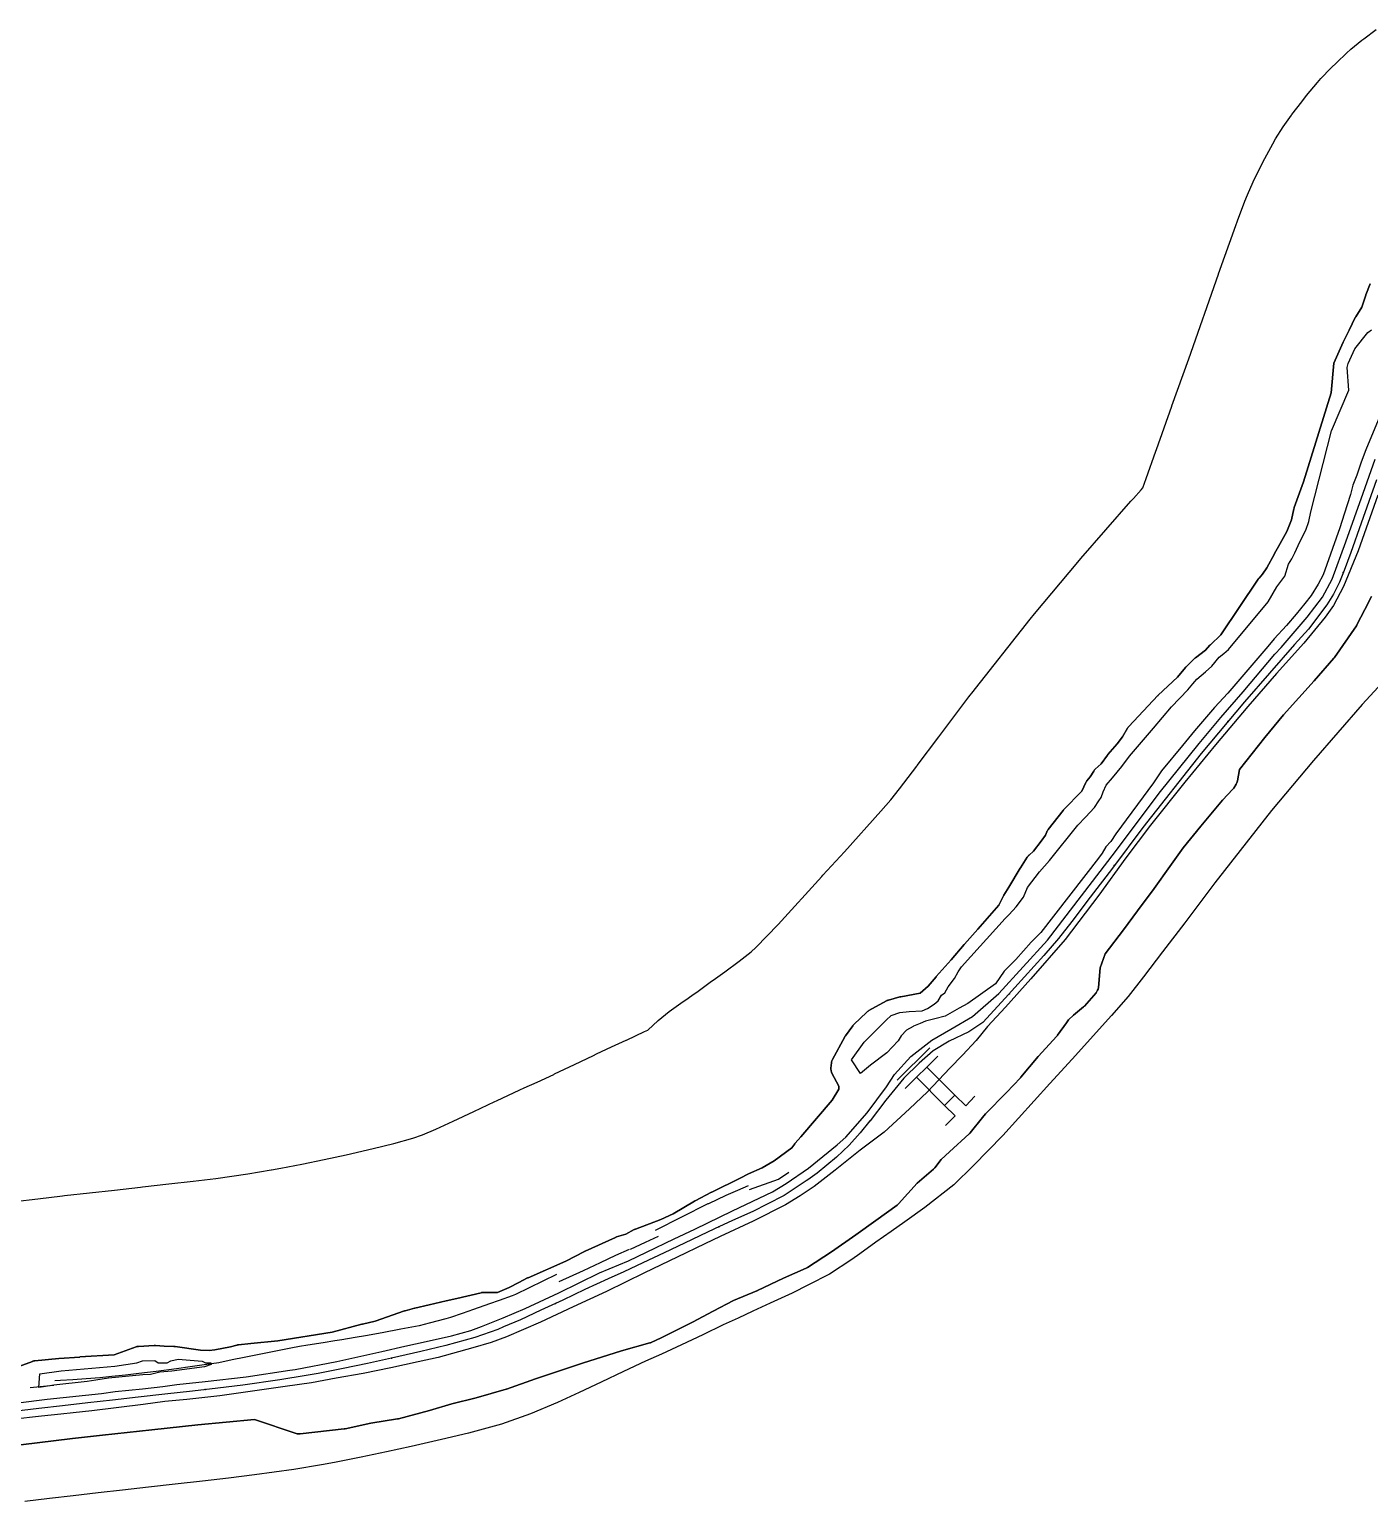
# Model space of a CAD drawing. Header units: inches. Extents: x 91426 to 118597, y 433843 to 446922.
# Drawn here: x 110259 to 110999, y 435390 to 436202 of the extents above; entities that cross this region are included whole.
import ezdxf

# ---------------------------------------------------------------- set-up
doc = ezdxf.new("R2010")
doc.units = ezdxf.units.IN
doc.header["$MEASUREMENT"] = 0
for name, color, linetype, true_color in [('As_waterkering_PWK', 7, 'Continuous', 0x8b0648), ('Beschermingszone_PWK', 7, 'Continuous', 0xde06d3), ('Kernzone_PWK', 7, 'Continuous', 0x33065f), ('Kruinlijnen_PWK', 7, 'Continuous', 0xda0676), ('Kunstwerken_PWK', 7, 'Continuous', 0x2f0602), ('Leggerbermen_PWK', 7, 'Continuous', 0xd60719), ('Referentiepunten_PWK', 7, 'Continuous', 0x7e0730)]:
    doc.layers.add(name, color=color, linetype=linetype, true_color=true_color)

msp = doc.modelspace()

# ---------------------------------------------------------------- linework, layer by layer
at = {"layer": 'As_waterkering_PWK'}
for points in [[(111002.7384, 435953.8524), (110994.1394, 435929.9075), (110988.4508, 435913.6356), (110984.7467, 435903.7137), (110982.2331, 435897.3637), (110978.9258, 435890.6168), (110975.3539, 435884.796), (110965.1675, 435871.4345), (110957.4945, 435862.9678), (110929.8455, 435831.35), (110905.9007, 435802.775), (110873.7537, 435761.8968), (110856.9527, 435739.5394), (110844.7818, 435723.5321), (110834.5953, 435710.0383), (110827.187, 435700.6456), (110819.1172, 435691.3852), (110797.8182, 435667.7049), (110785.515, 435654.3434), (110777.6766, 435649.2791), (110766.9609, 435644.1197), (110758.0974, 435638.6958), (110750.4245, 435631.9489), (110741.8255, 435623.6145), (110731.9036, 435611.5759), (110723.3046, 435600.1988), (110723.1905, 435600.0597)], [(110723.1905, 435600.0597), (110717.7649, 435593.4447), (110711.7925, 435586.6367), (110704.6645, 435579.9945), (110694.1081, 435571.1703), (110688.8849, 435567.5677), (110688.027, 435566.9969), (110675.8259, 435558.8789), (110666.5207, 435554.2227), (110658.5707, 435550.0633), (110647.4283, 435545.0977), (110637.4745, 435540.4611), (110629.3077, 435536.6329), (110620.8131, 435532.6895), (110609.5981, 435527.2567), (110597.8953, 435521.7925), (110587.4003, 435516.8293), (110578.6981, 435512.9999), (110565.8301, 435506.9941), (110553.6723, 435501.1725), (110541.6351, 435495.5989), (110530.4117, 435490.3827), (110521.0773, 435486.4061)], [(110521.0773, 435486.4061), (110517.8787, 435485.0435), (110505.1185, 435480.5871), (110489.1813, 435476.2221), (110475.4193, 435472.8943), (110459.2395, 435469.1775), (110445.9853, 435466.3141), (110432.6329, 435463.5125), (110418.7865, 435460.7985), (110412.1885, 435459.6829), (110397.6363, 435457.2079), (110377.1353, 435454.3099), (110363.3839, 435452.6833), (110349.3637, 435451.0177), (110334.2161, 435449.3781), (110319.4043, 435447.6375), (110305.2393, 435446.0747), (110291.5885, 435444.5585), (110277.7375, 435442.8725), (110264.6021, 435441.3475), (110250.9127, 435439.6903)]]:
    msp.add_lwpolyline(points, dxfattribs=at)
at = {"layer": 'Beschermingszone_PWK'}
for points in [[(110251.3402, 435555.5802), (110264.1583, 435557.0683), (110277.6921, 435558.7158), (110278.8943, 435558.8558), (110292.545, 435560.3718), (110292.6277, 435560.381), (110306.3871, 435561.8991), (110320.7938, 435563.5921), (110321.8416, 435563.7104), (110336.3926, 435565.2853), (110349.817, 435566.8801), (110349.8747, 435566.887), (110362.3307, 435568.3604), (110379.9435, 435570.8501), (110392.9061, 435573.0548), (110393.0153, 435573.0733), (110398.1369, 435573.9393), (110409.7642, 435576.2183), (110422.0356, 435578.7932), (110434.2235, 435581.426), (110449.0295, 435584.8273), (110460.4704, 435587.5939), (110470.931, 435590.4589), (110476.3381, 435592.3473), (110483.6294, 435595.4535), (110493.1672, 435599.8862), (110493.3147, 435599.9546), (110504.6768, 435605.2157), (110516.1637, 435610.7161), (110517.1932, 435611.2028), (110530.0611, 435617.2086), (110532.3797, 435618.2597), (110539.6505, 435621.4591), (110548.7319, 435625.7537), (110549.2424, 435625.9936), (110560.2007, 435631.1102), (110570.6761, 435636.1848), (110572.3902, 435636.9978), (110580.6917, 435640.8516), (110588.6656, 435644.5893), (110588.9149, 435644.7057), (110598.8687, 435649.3425), (110600.6101, 435650.136), (110600.6293, 435650.1565), (110606.3606, 435655.5244), (110612.4307, 435660.5061), (110618.8137, 435665.08), (110619.0093, 435665.2104), (110621.5783, 435666.9197), (110624.8416, 435669.1704), (110628.368, 435671.7242), (110635.7492, 435677.0856), (110636.7015, 435677.7703), (110643.0738, 435682.3044), (110651.1252, 435688.1599), (110657.6914, 435693.2816), (110660.2945, 435695.8034), (110672.6398, 435708.4735), (110696.5705, 435734.897), (110697.2381, 435735.6281), (110709.0667, 435748.4741), (110729.267, 435770.9329), (110734.7871, 435777.2674), (110739.5876, 435783.3538), (110749.0076, 435795.8322), (110749.2575, 435796.1621), (110761.2238, 435811.9004), (110777.8219, 435833.9876), (110778.5513, 435834.9482), (110779.4273, 435836.0758), (110811.5743, 435876.954), (110813.9239, 435879.8481), (110837.8687, 435908.4232), (110839.5129, 435910.3438), (110867.1619, 435941.9616), (110867.2737, 435942.0893), (110868.5761, 435943.5501), (110872.8269, 435948.2408), (110873.715, 435949.4056), (110875.5892, 435954.4259), (110880.862, 435969.5086), (110881.2011, 435970.4655), (110889.8001, 435994.4103), (110889.8319, 435994.4987), (110899.1789, 436020.4628), (110915.5418, 436067.1952), (110915.5894, 436067.3308), (110924.9821, 436094.0538), (110925.946, 436096.6966), (110930.0471, 436107.5446), (110931.4281, 436111.0319), (110934.6689, 436118.1845), (110934.698, 436118.2435), (110939.9897, 436128.9592), (110942.1504, 436133.1271), (110945.4577, 436139.2126), (110946.9696, 436141.911), (110951.1163, 436148.5794), (110955.6902, 436154.9623), (110955.9778, 436155.3356), (110961.4018, 436162.3471), (110964.13, 436165.7446), (110970.0832, 436172.8883), (110972.049, 436175.1877), (110977.4169, 436180.919), (110980.698, 436184.0778), (110986.1219, 436189.1049), (110988.5722, 436191.3141), (110994.6423, 436196.2957), (110995.6937, 436197.0933), (111002.5729, 436202.2527)], [(110999.1791, 436061.8559), (110996.8766, 436055.844), (110996.8112, 436055.663), (110996.8035, 436055.6399), (110994.6119, 436049.0789), (110991.2255, 436043.683), (110991.1304, 436043.5251), (110990.9884, 436043.2612), (110987.5488, 436036.382), (110987.5365, 436036.3573), (110987.5238, 436036.3314), (110984.349, 436029.7985), (110984.277, 436029.6437), (110979.13, 436018.0627), (110977.6585, 436001.8263), (110962.3574, 435952.5799), (110957.2888, 435938.5607), (110957.2562, 435938.4679), (110957.1613, 435938.1548), (110957.088, 435937.8413), (110955.8657, 435931.7298), (110953.1199, 435925.2696), (110948.6261, 435917.0523), (110946.3957, 435913.1165), (110946.3198, 435912.9775), (110942.2345, 435905.2043), (110939.8048, 435901.7333), (110937.8809, 435899.569), (110937.8587, 435899.5438), (110937.6511, 435899.2909), (110937.4712, 435899.0408), (110916.7379, 435868.2669), (110911.042, 435862.8185), (110910.9626, 435862.7408), (110910.7389, 435862.502), (110910.7353, 435862.4979), (110908.2956, 435859.7097), (110902.7526, 435855.5217), (110902.723, 435855.4992), (110902.4701, 435855.2916), (110902.2768, 435855.1129), (110897.6463, 435850.5995), (110897.6008, 435850.5545), (110897.3771, 435850.3157), (110897.2952, 435850.2199), (110892.8618, 435844.8998), (110882.2385, 435834.9392), (110882.1229, 435834.8272), (110882.0101, 435834.7107), (110866.0025, 435817.6296), (110865.8916, 435817.5073), (110865.684, 435817.2544), (110865.4935, 435816.9885), (110865.3269, 435816.7214), (110862.5644, 435811.9639), (110859.6741, 435808.1102), (110854.501, 435802.1611), (110854.3072, 435801.924), (110854.2617, 435801.8637), (110850.7011, 435797.0754), (110847.4686, 435794.0823), (110847.3302, 435793.949), (110847.1065, 435793.7102), (110846.8989, 435793.4573), (110846.7084, 435793.1914), (110846.6488, 435793.1001), (110844.6677, 435789.9905), (110842.8399, 435787.6755), (110842.7975, 435787.621), (110842.607, 435787.3551), (110842.4342, 435787.0772), (110842.2799, 435786.7886), (110842.2299, 435786.6842), (110840.0698, 435782.0354), (110830.0677, 435771.6584), (110829.9085, 435771.4852), (110829.7344, 435771.2754), (110821.5323, 435760.8243), (110821.4988, 435760.7812), (110821.3083, 435760.5153), (110821.1355, 435760.2374), (110820.9812, 435759.9488), (110820.8462, 435759.6508), (110820.8056, 435759.5496), (110820.0979, 435757.7299), (110817.7374, 435754.3578), (110813.4884, 435748.8948), (110810.9526, 435746.7048), (110810.9241, 435746.6799), (110810.6853, 435746.4562), (110810.4616, 435746.2174), (110810.254, 435745.9645), (110810.0635, 435745.6986), (110810.018, 435745.6292), (110806.1815, 435739.6761), (110806.0968, 435739.5401), (110799.7525, 435728.9662), (110797.1125, 435724.6101), (110797.0584, 435724.5186), (110796.9348, 435724.2912), (110794.3062, 435719.14), (110782.6892, 435705.8634), (110775.2938, 435697.5436), (110775.2717, 435697.5185), (110775.2388, 435697.4806), (110767.9756, 435689.029), (110759.7865, 435679.6512), (110759.7608, 435679.6215), (110755.2249, 435674.3439), (110750.9638, 435670.5902), (110740.1485, 435668.5779), (110740.0876, 435668.5662), (110739.769, 435668.4919), (110739.7561, 435668.4884), (110733.4061, 435666.7687), (110733.1059, 435666.6773), (110732.7997, 435666.562), (110732.5017, 435666.427), (110732.2899, 435666.3162), (110722.5003, 435660.8922), (110722.4235, 435660.8487), (110722.1456, 435660.6759), (110721.8797, 435660.4854), (110721.6268, 435660.2778), (110721.4553, 435660.1202), (110714.3115, 435653.241), (110714.2442, 435653.1749), (110714.0205, 435652.9361), (110713.8129, 435652.6832), (110713.7568, 435652.6086), (110709.6558, 435647.0523), (110709.5214, 435646.861), (110709.3486, 435646.5831), (110709.2839, 435646.4675), (110702.537, 435634.0321), (110702.4474, 435633.8591), (110702.3124, 435633.5611), (110702.1971, 435633.2549), (110702.1022, 435632.9418), (110702.0279, 435632.6232), (110701.9746, 435632.3003), (110701.9523, 435632.1004), (110701.6877, 435629.19), (110701.6779, 435629.0643), (110701.6672, 435628.7373), (110701.6779, 435628.4103), (110701.71, 435628.0847), (110701.7633, 435627.7618), (110701.8376, 435627.4432), (110701.9325, 435627.1301), (110702.0478, 435626.8239), (110702.1828, 435626.5259), (110702.2395, 435626.4146), (110705.9745, 435619.2945), (110706.0793, 435617.5662), (110702.3454, 435611.4467), (110685.0386, 435591.2922), (110682.0203, 435587.8802), (110682.0061, 435587.864), (110681.7985, 435587.6111), (110681.7144, 435587.4982), (110680.0449, 435585.1907), (110670.4383, 435578.0161), (110663.6697, 435574.0923), (110656.1341, 435570.8422), (110655.9029, 435570.7354), (110655.8783, 435570.7232), (110651.917, 435568.7425), (110635.9169, 435560.8086), (110635.8254, 435560.762), (110626.6973, 435555.9995), (110626.5101, 435555.8967), (110626.4585, 435555.8665), (110614.6393, 435548.853), (110607.896, 435545.7311), (110593.7846, 435540.4325), (110593.6288, 435540.371), (110593.3308, 435540.236), (110593.1237, 435540.1278), (110588.5607, 435537.606), (110583.3796, 435536.0397), (110583.2194, 435535.9883), (110582.9132, 435535.873), (110582.7615, 435535.8072), (110566.0476, 435528.2272), (110565.9013, 435528.158), (110565.7942, 435528.1036), (110555.335, 435522.6296), (110534.5626, 435513.5725), (110534.3496, 435513.4736), (110534.2174, 435513.4059), (110529.3931, 435510.8461), (110524.1352, 435508.1692), (110517.6805, 435505.4515), (110509.7931, 435505.414), (110509.4898, 435505.4034), (110509.1642, 435505.3713), (110508.8413, 435505.318), (110508.6737, 435505.2817), (110495.3482, 435502.1523), (110489.3884, 435500.7906), (110489.3455, 435500.7806), (110479.9633, 435498.5495), (110472.0361, 435496.6999), (110471.9303, 435496.674), (110466.7709, 435495.351), (110466.7187, 435495.3373), (110466.4056, 435495.2424), (110466.3368, 435495.2184), (110450.2454, 435489.4935), (110443.1624, 435487.9905), (110442.9062, 435487.929), (110442.8935, 435487.9256), (110426.4877, 435483.4834), (110396.5897, 435478.7985), (110381.5197, 435477.226), (110374.7884, 435476.5661), (110374.6236, 435476.5472), (110374.3007, 435476.4939), (110373.9821, 435476.4196), (110373.9026, 435476.3976), (110370.4407, 435475.4085), (110361.6611, 435473.8326), (110358.6609, 435473.3881), (110353.801, 435473.6453), (110339.7785, 435475.6424), (110339.7261, 435475.6496), (110339.4005, 435475.6817), (110339.1542, 435475.6917), (110333.865, 435475.7771), (110329.0632, 435476.2021), (110328.9494, 435476.2109), (110328.6224, 435476.2216), (110328.3153, 435476.2122), (110319.7164, 435475.683), (110319.6965, 435475.6817), (110319.3709, 435475.6496), (110319.048, 435475.5963), (110318.7294, 435475.522), (110318.4163, 435475.4271), (110318.3605, 435475.4077), (110306.1268, 435471.0931), (110287.2292, 435469.8162), (110287.1827, 435469.8129), (110275.7189, 435468.9308), (110275.6395, 435468.924), (110262.3648, 435467.6894), (110262.1752, 435467.6681), (110261.8523, 435467.6148), (110261.5337, 435467.5405), (110261.2206, 435467.4456), (110261.1107, 435467.4068), (110240.8798, 435460.0091)], [(111003.6427, 435839.4319), (110994.8414, 435829.7202), (110967.8308, 435798.8325), (110944.7232, 435771.2565), (110913.3956, 435731.4202), (110896.8397, 435709.389), (110884.6358, 435693.3383), (110874.1819, 435679.4902), (110865.6869, 435668.7199), (110856.5547, 435658.2403), (110834.7979, 435634.0511), (110822.4368, 435620.6266), (110796.5629, 435592.0576), (110780.3416, 435575.4094), (110769.4318, 435564.8405), (110753.4264, 435552.3563), (110742.3503, 435544.3009), (110734.9182, 435539.0127), (110726.4931, 435533.2283), (110717.6772, 435526.6686), (110713.1791, 435523.6758), (110700.9567, 435515.5437), (110689.2993, 435509.7105), (110680.358, 435505.0324), (110668.1624, 435499.5975), (110658.6415, 435495.1624), (110650.4451, 435491.3205), (110642.2405, 435487.5117), (110631.0753, 435482.1029), (110619.1598, 435476.5394), (110608.161, 435471.338), (110599.343, 435467.4578), (110587.2009, 435461.7907), (110574.9747, 435455.9363), (110562.6761, 435450.2416), (110550.7518, 435444.6997), (110535.9399, 435438.3896), (110519.9827, 435432.8167), (110501.664, 435427.7996), (110486.893, 435424.2276), (110470.1159, 435420.3736), (110456.398, 435417.4102), (110442.5757, 435414.5098), (110427.7646, 435411.6069), (110420.5485, 435410.3867), (110405.3287, 435407.7981), (110383.5719, 435404.7226), (110369.2698, 435403.0309), (110355.0031, 435401.3359), (110339.8242, 435399.6931), (110325.0638, 435397.9585), (110310.7405, 435396.3782), (110297.3692, 435394.8931), (110283.6415, 435393.222), (110270.4895, 435391.6952), (110256.9627, 435390.0577)]]:
    msp.add_lwpolyline(points, dxfattribs=at)
msp.add_lwpolyline([(110254.7402, 435421.3881), (110283.2791, 435424.8234), (110299.7823, 435426.6716), (110327.028, 435429.5814), (110352.4017, 435432.3567), (110383.5583, 435435.3496), (110406.6922, 435427.6384, 0.10919275), (110408.8386, 435427.4139), (110433.1026, 435430.1751, 0.02366728), (110433.5696, 435430.2507), (110447.8351, 435433.2609), (110462.568, 435435.65, 0.02570332), (110463.0702, 435435.7582), (110480.1747, 435440.3737), (110492.4878, 435444.0414), (110505.9275, 435447.3355), (110522.4322, 435452.0704, 0.0137601), (110522.6945, 435452.1535), (110538.6696, 435457.7043), (110564.6863, 435466.4986), (110586.0893, 435473.264), (110601.7082, 435477.5677, 0.04316513), (110602.5161, 435477.8674), (110608.0326, 435480.474), (110625.3476, 435489.0633), (110636.6603, 435495.1856), (110647.9192, 435500.9386), (110660.8692, 435506.3237, 0.01177368), (110661.0844, 435506.4192), (110675.4847, 435513.2193), (110688.0914, 435518.8063, 0.0407979), (110688.8068, 435519.1959), (110702.038, 435527.8698), (110715.3774, 435537.1257), (110726.3823, 435545.0438), (110738.2143, 435553.5807, 0.05263579), (110738.9964, 435554.281), (110749.3075, 435565.6776), (110758.2323, 435573.3667, 0.05408025), (110758.9687, 435574.1546), (110762.3986, 435578.7278), (110767.0055, 435582.9341), (110777.9554, 435592.8755, 0.03867862), (110778.4855, 435593.4373), (110785.3053, 435601.8878), (110787.0149, 435603.9774), (110798.5805, 435615.67), (110806.2526, 435623.9104, 0.01430186), (110806.4414, 435624.1252), (110816.0256, 435635.679), (110826.2929, 435646.7674, 0.033719), (110826.7162, 435647.2914), (110831.5882, 435654.2305), (110832.7471, 435655.8163), (110835.4942, 435658.328), (110840.9732, 435662.9184, 0.03795834), (110841.5157, 435663.4479), (110847.9853, 435670.7998, 0.15715146), (110849.2076, 435673.613), (110850.2865, 435684.5717), (110852.962, 435692.2741), (110863.1573, 435705.5278), (110870.7316, 435716.0257), (110880.0148, 435728.359), (110888.5573, 435740.372), (110896.0157, 435750.788), (110905.8084, 435762.7711), (110917.7418, 435777.0393), (110923.3523, 435783.0324, 0.04380986), (110923.8919, 435783.7206), (110925.2522, 435785.8091, 0.09881174), (110925.9787, 435787.6264), (110927.1573, 435793.9823), (110941.0376, 435811.6141), (110951.382, 435824.0536), (110968.2846, 435842.8049), (110979.1677, 435855.4133, 0.02608522), (110979.4873, 435855.8252), (110991.5874, 435873.2199, 0.03132781), (110991.912, 435873.7551), (110996.3044, 435882.1407), (110999.9337, 435889.3995)], format="xyb", dxfattribs=at)
at = {"layer": 'Kernzone_PWK'}
msp.add_lwpolyline([(110240.8798, 435460.0091), (110261.1107, 435467.4068), (110261.2206, 435467.4456), (110261.5337, 435467.5405), (110261.8523, 435467.6148), (110262.1752, 435467.6681), (110262.3648, 435467.6894), (110275.6395, 435468.924), (110275.7189, 435468.9308), (110287.1827, 435469.8129), (110287.2292, 435469.8162), (110306.1268, 435471.0931), (110318.3605, 435475.4077), (110318.4163, 435475.4271), (110318.7294, 435475.522), (110319.048, 435475.5963), (110319.3709, 435475.6496), (110319.6965, 435475.6817), (110319.7164, 435475.683), (110328.3153, 435476.2122), (110328.6224, 435476.2216), (110328.9494, 435476.2109), (110329.0632, 435476.2021), (110333.865, 435475.7771), (110339.1542, 435475.6917), (110339.4005, 435475.6817), (110339.7261, 435475.6496), (110339.7785, 435475.6424), (110353.801, 435473.6453), (110358.6609, 435473.3881), (110361.6611, 435473.8326), (110370.4407, 435475.4085), (110373.9026, 435476.3976), (110373.9821, 435476.4196), (110374.3007, 435476.4939), (110374.6236, 435476.5472), (110374.7884, 435476.5661), (110381.5197, 435477.226), (110396.5897, 435478.7985), (110426.4877, 435483.4834), (110442.8935, 435487.9256), (110442.9062, 435487.929), (110443.1624, 435487.9905), (110450.2454, 435489.4935), (110466.3368, 435495.2184), (110466.4056, 435495.2424), (110466.7187, 435495.3373), (110466.7709, 435495.351), (110471.9303, 435496.674), (110472.0361, 435496.6999), (110479.9633, 435498.5495), (110489.3455, 435500.7806), (110489.3884, 435500.7906), (110495.3482, 435502.1523), (110508.6737, 435505.2817), (110508.8413, 435505.318), (110509.1642, 435505.3713), (110509.4898, 435505.4034), (110509.7931, 435505.414), (110517.6805, 435505.4515), (110524.1352, 435508.1692), (110529.3931, 435510.8461), (110534.2174, 435513.4059), (110534.3496, 435513.4736), (110534.5626, 435513.5725), (110555.335, 435522.6296), (110565.7942, 435528.1036), (110565.9013, 435528.158), (110566.0476, 435528.2272), (110582.7615, 435535.8072), (110582.9132, 435535.873), (110583.2194, 435535.9883), (110583.3796, 435536.0397), (110588.5607, 435537.606), (110593.1237, 435540.1278), (110593.3308, 435540.236), (110593.6288, 435540.371), (110593.7846, 435540.4325), (110607.896, 435545.7311), (110614.6393, 435548.853), (110626.4585, 435555.8665), (110626.5101, 435555.8967), (110626.6973, 435555.9995), (110635.8254, 435560.762), (110635.9169, 435560.8086), (110651.917, 435568.7425), (110655.8783, 435570.7232), (110655.9029, 435570.7354), (110656.1341, 435570.8422), (110663.6697, 435574.0923), (110670.4383, 435578.0161), (110680.0449, 435585.1907), (110681.7144, 435587.4982), (110681.7985, 435587.6111), (110682.0061, 435587.864), (110682.0203, 435587.8802), (110685.0386, 435591.2922), (110702.3454, 435611.4467), (110706.0793, 435617.5662), (110705.9745, 435619.2945), (110702.2395, 435626.4146), (110702.1828, 435626.5259), (110702.0478, 435626.8239), (110701.9325, 435627.1301), (110701.8376, 435627.4432), (110701.7633, 435627.7618), (110701.71, 435628.0847), (110701.6779, 435628.4103), (110701.6672, 435628.7373), (110701.6779, 435629.0643), (110701.6877, 435629.19), (110701.9523, 435632.1004), (110701.9746, 435632.3003), (110702.0279, 435632.6232), (110702.1022, 435632.9418), (110702.1971, 435633.2549), (110702.3124, 435633.5611), (110702.4474, 435633.8591), (110702.537, 435634.0321), (110709.2839, 435646.4675), (110709.3486, 435646.5831), (110709.5214, 435646.861), (110709.6558, 435647.0523), (110713.7568, 435652.6086), (110713.8129, 435652.6832), (110714.0205, 435652.9361), (110714.2442, 435653.1749), (110714.3115, 435653.241), (110721.4553, 435660.1202), (110721.6268, 435660.2778), (110721.8797, 435660.4854), (110722.1456, 435660.6759), (110722.4235, 435660.8487), (110722.5003, 435660.8922), (110732.2899, 435666.3162), (110732.5017, 435666.427), (110732.7997, 435666.562), (110733.1059, 435666.6773), (110733.4061, 435666.7687), (110739.7561, 435668.4884), (110739.769, 435668.4919), (110740.0876, 435668.5662), (110740.1485, 435668.5779), (110750.9638, 435670.5902), (110755.2249, 435674.3439), (110759.7608, 435679.6215), (110759.7865, 435679.6512), (110767.9756, 435689.029), (110775.2388, 435697.4806), (110775.2717, 435697.5185), (110775.2938, 435697.5436), (110782.6892, 435705.8634), (110794.3062, 435719.14), (110796.9348, 435724.2912), (110797.0584, 435724.5186), (110797.1125, 435724.6101), (110799.7525, 435728.9662), (110806.0968, 435739.5401), (110806.1815, 435739.6761), (110810.018, 435745.6292), (110810.0635, 435745.6986), (110810.254, 435745.9645), (110810.4616, 435746.2174), (110810.6853, 435746.4562), (110810.9241, 435746.6799), (110810.9526, 435746.7048), (110813.4884, 435748.8948), (110817.7374, 435754.3578), (110820.0979, 435757.7299), (110820.8056, 435759.5496), (110820.8462, 435759.6508), (110820.9812, 435759.9488), (110821.1355, 435760.2374), (110821.3083, 435760.5153), (110821.4988, 435760.7812), (110821.5323, 435760.8243), (110829.7344, 435771.2754), (110829.9085, 435771.4852), (110830.0677, 435771.6584), (110840.0698, 435782.0354), (110842.2299, 435786.6842), (110842.2799, 435786.7886), (110842.4342, 435787.0772), (110842.607, 435787.3551), (110842.7975, 435787.621), (110842.8399, 435787.6755), (110844.6677, 435789.9905), (110846.6488, 435793.1001), (110846.7084, 435793.1914), (110846.8989, 435793.4573), (110847.1065, 435793.7102), (110847.3302, 435793.949), (110847.4686, 435794.0823), (110850.7011, 435797.0754), (110854.2617, 435801.8637), (110854.3072, 435801.924), (110854.501, 435802.1611), (110859.6741, 435808.1102), (110862.5644, 435811.9639), (110865.3269, 435816.7214), (110865.4935, 435816.9885), (110865.684, 435817.2544), (110865.8916, 435817.5073), (110866.0025, 435817.6296), (110882.0101, 435834.7107), (110882.1229, 435834.8272), (110882.2385, 435834.9392), (110892.8618, 435844.8998), (110897.2952, 435850.2199), (110897.3771, 435850.3157), (110897.6008, 435850.5545), (110897.6463, 435850.5995), (110902.2768, 435855.1129), (110902.4701, 435855.2916), (110902.723, 435855.4992), (110902.7526, 435855.5217), (110908.2956, 435859.7097), (110910.7353, 435862.4979), (110910.7389, 435862.502), (110910.9626, 435862.7408), (110911.042, 435862.8185), (110916.7379, 435868.2669), (110937.4712, 435899.0408), (110937.6511, 435899.2909), (110937.8587, 435899.5438), (110937.8809, 435899.569), (110939.8048, 435901.7333), (110942.2345, 435905.2043), (110946.3198, 435912.9775), (110946.3957, 435913.1165), (110948.6261, 435917.0523), (110953.1199, 435925.2696), (110955.8657, 435931.7298), (110957.088, 435937.8413), (110957.1613, 435938.1548), (110957.2562, 435938.4679), (110957.2888, 435938.5607), (110962.3574, 435952.5799), (110977.6585, 436001.8263), (110979.13, 436018.0627), (110984.277, 436029.6437), (110984.349, 436029.7985), (110987.5238, 436036.3314), (110987.5365, 436036.3573), (110987.5488, 436036.382), (110990.9884, 436043.2612), (110991.1304, 436043.5251), (110991.2255, 436043.683), (110994.6119, 436049.0789), (110996.8035, 436055.6399), (110996.8112, 436055.663), (110996.8766, 436055.844), (110999.1791, 436061.8559)], dxfattribs=at)
msp.add_lwpolyline([(110999.9337, 435889.3995), (110996.3044, 435882.1407), (110991.912, 435873.7551, -0.03132781), (110991.5874, 435873.2199), (110979.4873, 435855.8252, -0.02608521), (110979.1677, 435855.4133), (110968.2846, 435842.8049), (110951.382, 435824.0536), (110941.0376, 435811.6141), (110927.1573, 435793.9823), (110925.9787, 435787.6264, -0.09881174), (110925.2522, 435785.8091), (110923.8919, 435783.7206, -0.04380986), (110923.3523, 435783.0324), (110917.7418, 435777.0393), (110905.8084, 435762.7711), (110896.0157, 435750.788), (110888.5573, 435740.372), (110880.0148, 435728.359), (110870.7316, 435716.0257), (110863.1573, 435705.5278), (110852.962, 435692.2741), (110850.2865, 435684.5717), (110849.2076, 435673.613, -0.15715146), (110847.9853, 435670.7998), (110841.5157, 435663.4479, -0.03795833), (110840.9732, 435662.9184), (110835.4942, 435658.328), (110832.7471, 435655.8163), (110831.5882, 435654.2305), (110826.7162, 435647.2914, -0.03371899), (110826.2929, 435646.7674), (110816.0256, 435635.679), (110806.4414, 435624.1252, -0.01430186), (110806.2526, 435623.9104), (110798.5805, 435615.67), (110787.0149, 435603.9774), (110785.3053, 435601.8878), (110778.4855, 435593.4373, -0.03867862), (110777.9554, 435592.8755), (110767.0055, 435582.9341), (110762.3986, 435578.7278), (110758.9687, 435574.1546, -0.05408026), (110758.2323, 435573.3667), (110749.3075, 435565.6776), (110738.9964, 435554.281, -0.05263578), (110738.2143, 435553.5807), (110726.3823, 435545.0438), (110715.3774, 435537.1257), (110702.038, 435527.8698), (110688.8068, 435519.1959, -0.04079791), (110688.0914, 435518.8063), (110675.4847, 435513.2193), (110661.0844, 435506.4192, -0.01177367), (110660.8692, 435506.3237), (110647.9192, 435500.9386), (110636.6603, 435495.1856), (110625.3476, 435489.0633), (110608.0326, 435480.474), (110602.5161, 435477.8674, -0.04316514), (110601.7082, 435477.5677), (110586.0893, 435473.264), (110564.6863, 435466.4986), (110538.6696, 435457.7043), (110522.6945, 435452.1535, -0.01376011), (110522.4322, 435452.0704), (110505.9275, 435447.3355), (110492.4878, 435444.0414), (110480.1747, 435440.3737), (110463.0702, 435435.7582, -0.02570332), (110462.568, 435435.65), (110447.8351, 435433.2609), (110433.5696, 435430.2507, -0.02366728), (110433.1026, 435430.1751), (110408.8386, 435427.4139, -0.10919275), (110406.6922, 435427.6384), (110383.5583, 435435.3496), (110352.4017, 435432.3567), (110327.028, 435429.5814), (110299.7823, 435426.6716), (110283.2791, 435424.8234), (110254.7402, 435421.3881)], format="xyb", dxfattribs=at)
at = {"layer": 'Kruinlijnen_PWK'}
for points in [[(110238.5406, 435442.7584, 0), (110269.2323, 435446.4626, 0), (110299.2626, 435449.6376, 0), (110306.8033, 435450.6959, 0), (110321.7522, 435452.2835, 0), (110332.9971, 435453.6064, 0), (110340.8023, 435454.6647, 0), (110356.3564, 435456.3164, 0), (110378.9783, 435458.9623, 0), (110403.1118, 435462.6022, 0), (110406.1545, 435462.9991, 0), (110429.041, 435467.3647, 0), (110453.9119, 435472.921, 0), (110466.6119, 435475.8314, 0), (110478.3859, 435478.345, 0), (110492.4088, 435481.52, 0), (110502.9922, 435484.4304, 0), (110508.813, 435486.6794, 0), (110520.8516, 435491.4419, 0), (110532.8902, 435496.6012, 0), (110551.5433, 435505.2002, 0), (110574.033, 435516.1805, 0), (110589.908, 435522.9273, 0), (110599.9622, 435527.6899, 0), (110615.1757, 435534.9659, 0), (110626.5529, 435540.2576, 0), (110647.3987, 435550.5083, 0), (110669.4816, 435561.0274, 0), (110677.0321, 435565.4573, 0), (110689.3352, 435573.924, 0), (110705.0681, 435586.8243, 0), (110709.8306, 435591.19, 0), (110721.6046, 435604.5515, 0), (110732.3203, 435618.839, 0), (110736.7724, 435625.6959, 0), (110745.7683, 435635.6178, 0), (110757.2777, 435644.6136, 0), (110767.9068, 435650.7213, 0), (110779.8131, 435657.6005, 0), (110794.3652, 435670.3006, 0), (110821.0881, 435699.8017, 0), (110858.659, 435748.7497, 0), (110882.7362, 435780.8966, 0), (110904.8289, 435808.281, 0), (110916.8675, 435822.7009, 0), (110929.1706, 435836.7238, 0), (110946.6332, 435857.4936, 0), (110950.0728, 435861.3301, 0), (110964.4926, 435877.9989, 0), (110972.9593, 435888.9791, 0), (110978.251, 435899.0333, 0), (110985.7916, 435919.5386, 0), (110995.3166, 435946.3938, 0), (111001.9312, 435965.1793, 0)], [(111003.3423, 435945.3575, 0), (110992.6267, 435914.6658, 0), (110984.4441, 435894.8771, 0), (110978.8683, 435884.5032, 0), (110974.3704, 435878.0209, 0), (110962.5964, 435863.7334, 0), (110947.5151, 435846.9323, 0), (110931.7724, 435828.676, 0), (110913.7807, 435807.6416, 0), (110896.9796, 435786.8718, 0), (110877.9296, 435763.3238, 0), (110864.4358, 435745.1998, 0), (110849.4868, 435724.5623, 0), (110830.9659, 435700.0883, 0), (110812.0482, 435678.5247, 0), (110798.0252, 435662.782, 0), (110788.1034, 435652.1986, 0), (110781.8803, 435644.4921, 0), (110774.3396, 435636.4223, 0), (110767.3281, 435629.1463, 0), (110755.025, 435616.1817, 0), (110744.9708, 435606.6567, 0), (110731.0802, 435593.8243, 0), (110717.7187, 435583.9024, 0), (110703.9603, 435572.9222, 0), (110692.4563, 435563.8276, 0), (110684.6511, 435558.8005, 0), (110676.5813, 435553.7734, 0), (110658.7218, 435544.7776, 0), (110640.5978, 435536.3109, 0), (110632.1312, 435532.2098, 0), (110616.9176, 435524.8015, 0), (110598.7936, 435516.2025, 0), (110577.8915, 435506.016, 0), (110559.5029, 435497.5493, 0), (110541.3789, 435488.9504, 0), (110522.5934, 435481.0128, 0), (110514.2591, 435477.8378, 0), (110504.1608, 435474.8833, 0), (110485.042, 435469.5586, 0), (110473.8659, 435467.0781, 0), (110458.9169, 435463.9031, 0), (110443.5711, 435460.7281, 0), (110428.7544, 435458.2145, 0), (110414.996, 435455.5687, 0), (110400.5762, 435453.452, 0), (110381.3252, 435450.7731, 0), (110364.5241, 435448.3919, 0), (110346.3365, 435446.4406, 0), (110334.1656, 435445.2499, 0), (110322.2594, 435443.6624, 0), (110293.9489, 435440.0905, 0), (110283.4978, 435439.0322, 0), (110276.7509, 435438.2385, 0), (110266.0353, 435437.1801, 0), (110249.7634, 435435.328, 0)]]:
    msp.add_polyline3d(points, dxfattribs=at)
at = {"layer": 'Kunstwerken_PWK'}
for points in [[(110604.939, 435539.729), (110633.883, 435554.497), (110634.34, 435554.52), (110643.879, 435559.067), (110650.245, 435561.895), (110656.209, 435564.503)], [(110656.688, 435562.306), (110672.721, 435567.925), (110678.525, 435571.842)], [(110606.318, 435536.36), (110599.221, 435533.033), (110590.956, 435529.181)], [(110590.285, 435529.208), (110582.881, 435525.721), (110574.328, 435521.703), (110564.924, 435517.286), (110551.479, 435511.269)], [(110550.321, 435515.357), (110527.564, 435504.24), (110525.815, 435503.49), (110518.681, 435500.987), (110513.32, 435499.126), (110504.402, 435495.998), (110498.165, 435493.81), (110491.77, 435491.662), (110489.126, 435490.908), (110480.013, 435488.518), (110474.434, 435486.935), (110464.314, 435485.102), (110454.099, 435483.143), (110444.794, 435481.457), (110439.197, 435480.552), (110431.734, 435479.345), (110428.003, 435478.741), (110421.478, 435477.686), (110413.077, 435476.327), (110408.409, 435475.59), (110403.635, 435474.729), (110396.382, 435473.296), (110388.063, 435471.552), (110377.876, 435469.446), (110371.387, 435468.161), (110363.975, 435466.673), (110354.59, 435465.279), (110348.089, 435464.343), (110340.58, 435463.339), (110329.427, 435461.898), (110319.727, 435460.622), (110312.524, 435459.826), (110304.928, 435459.035), (110298.345, 435458.384), (110290.807, 435457.707), (110283.343, 435457.177), (110276.642, 435456.762), (110273.394, 435456.617)], [(110272.893, 435454.032), (110269.144, 435453.72), (110259.812, 435452.857)]]:
    msp.add_lwpolyline(points, dxfattribs=at)
for points in [[(110738.2101, 435622.4809, 0), (110756.1809, 435640.4517, 0)], [(110748.8824, 435624.1578, 0), (110754.492, 435629.7879, 0)], [(110754.492, 435629.7879, 0), (110760.5593, 435635.8773, 0)], [(110754.492, 435629.7879, 0), (110770.0255, 435614.3029, 0)], [(110742.6538, 435617.9065, 0), (110748.8824, 435624.1578, 0)], [(110748.8824, 435624.1578, 0), (110764.382, 435608.6594, 0)], [(110764.382, 435608.6594, 0), (110770.0255, 435614.3029, 0)], [(110770.0255, 435614.3029, 0), (110776.0469, 435608.3002, 0), (110781.0788, 435613.7242, 0)], [(110764.382, 435608.6594, 0), (110770.2309, 435602.8109, 0), (110764.8723, 435597.5177, 0)]]:
    msp.add_polyline3d(points, dxfattribs=at)
at = {"layer": 'Leggerbermen_PWK'}
msp.add_lwpolyline([(111004.5889, 435988.8514), (110996.7837, 435970.3306), (110994.2701, 435963.5837), (110991.8889, 435956.3076), (110989.6399, 435950.7514), (110988.317, 435945.7243), (110984.7451, 435934.8763), (110982.3638, 435927.2034), (110973.2357, 435901.4065), (110970.4576, 435896.1148), (110966.6211, 435890.0294), (110963.1815, 435885.5314), (110958.2867, 435879.7106), (110952.995, 435873.3606), (110946.2481, 435866.0845), (110942.6763, 435861.7189), (110920.7158, 435836.0543), (110913.3075, 435828.1167), (110902.3272, 435815.2844), (110895.7126, 435807.2146), (110884.0709, 435793.1917), (110879.573, 435786.5771), (110858.9355, 435758.3989), (110856.025, 435754.2978), (110853.3792, 435751.2551), (110851.2625, 435747.8155), (110849.2782, 435745.0374), (110817.5281, 435704.0269), (110812.1041, 435698.7352), (110803.6374, 435689.2102), (110797.2874, 435682.7279), (110792.3926, 435675.7164), (110777.1791, 435664.8685), (110772.4165, 435662.2227), (110764.7436, 435657.857), (110759.0551, 435656.4018), (110753.7634, 435655.0789), (110750.9853, 435653.8883), (110747.2952, 435652.3302), (110747.0236, 435652.2154), (110743.4282, 435650.0712), (110740.3855, 435647.0285), (110738.798, 435644.2503), (110732.5803, 435637.6358), (110723.4521, 435630.7566), (110718.0409, 435626.2241), (110713.0139, 435633.7647), (110720.0125, 435643.5889), (110732.0511, 435655.6275), (110734.8292, 435658.141), (110739.724, 435659.8608), (110744.8834, 435660.39), (110751.9369, 435660.7211), (110754.9796, 435662.1763), (110758.6838, 435664.4252), (110760.8004, 435666.2773), (110762.6525, 435669.4523), (110764.5046, 435670.7753), (110766.3567, 435673.9503), (110769.7963, 435678.7128), (110771.913, 435682.2847), (110773.765, 435685.0628), (110797.7099, 435711.6535), (110800.0911, 435713.9024), (110803.8856, 435718.2015), (110807.8964, 435723.5597), (110810.1453, 435728.8514), (110816.7599, 435737.4504), (110822.3162, 435743.8004), (110837.9266, 435763.2473), (110842.16, 435767.6129), (110847.0548, 435773.0369), (110849.436, 435776.7411), (110850.7589, 435778.4609), (110851.8173, 435781.6359), (110853.5371, 435785.3401), (110856.9767, 435789.4411), (110862.136, 435795.5265), (110866.3694, 435801.3474), (110879.5986, 435816.8255), (110889.5205, 435828.5995), (110898.6486, 435837.86), (110901.4268, 435841.1673), (110903.5434, 435843.8131), (110908.3962, 435847.8476), (110911.7455, 435850.9569), (110915.8466, 435855.984), (110918.4924, 435857.9683), (110921.006, 435860.085), (110942.8341, 435886.5434), (110947.5966, 435894.7455), (110952.0946, 435900.5663), (110954.2112, 435907.1809), (110955.931, 435910.2236), (110957.6508, 435913.3987), (110960.2967, 435919.6164), (110963.7363, 435925.9664), (110965.3238, 435930.8612), (110966.4724, 435936.0863), (110977.9045, 435980.8401), (110987.4295, 436003.1975), (110986.4485, 436015.7261), (110987.122, 436017.8574), (110990.6939, 436026.0595), (110997.9707, 436035.0061), (110999.8228, 436036.4613)], dxfattribs=at)
msp.add_lwpolyline([(110359.6621, 435465.754), (110356.0938, 435464.4462), (110337.9698, 435462.065), (110331.4875, 435461.5358), (110326.1959, 435460.0806), (110321.9625, 435459.9483), (110303.0448, 435458.0962), (110296.0333, 435457.0379), (110291.4031, 435456.3764), (110272.8822, 435454.2597), (110267.1937, 435453.3337), (110264.6891, 435453.0104), (110265.2055, 435460.4752), (110276.9647, 435462.1215), (110306.613, 435464.6956), (110318.6516, 435466.5477), (110321.8852, 435467.7659), (110328.7056, 435467.8541), (110330.4254, 435466.6635), (110335.4525, 435466.6635), (110337.4369, 435467.7218), (110341.5379, 435468.6479), (110354.7671, 435467.4573), (110356.6192, 435466.5312), (110359.5298, 435466.68)], close=True, dxfattribs=at)
at = {"layer": 'Referentiepunten_PWK'}
for p in [(110984.3331, 435902.6687), (110920.6797, 435820.4118), (110857.9941, 435740.9252), (110800.1117, 435670.2548), (110722.9179, 435599.7273), (110639.8962, 435541.5892), (110549.6426, 435499.3066), (110459.1859, 435469.1659), (110356.3408, 435451.8466)]:
    msp.add_point(p, dxfattribs=at)

doc.saveas('drawing.dxf')
